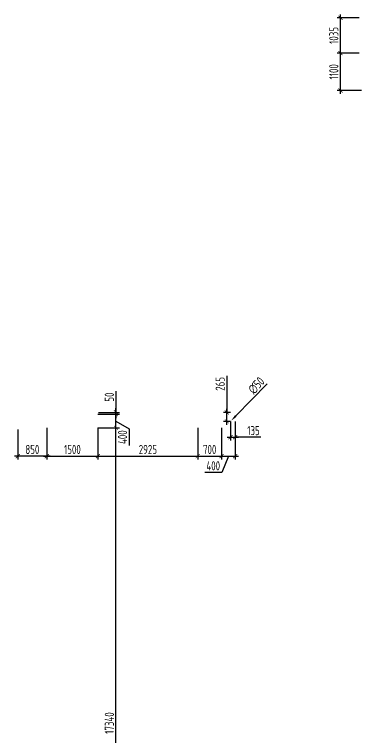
# Model space of a CAD drawing. Header units: millimetres. Extents: x -346952 to 536090, y 55086 to 131231.
# Drawn here: x 64422 to 74605, y 72939 to 94170 of the extents above; entities that cross this region are included whole.
import ezdxf

# ---------------------------------------------------------------- set-up
doc = ezdxf.new("R2010")
doc.units = ezdxf.units.MM
doc.layers.add('РАЗМЕРЫ КРОВЛИ ОВ', color=204, linetype='Continuous')
doc.layers.get('0').off()
doc.styles.add('ISOCPEUR', font='isocpeur.ttf', dxfattribs={"width": 0.7})
doc.dimstyles.new('R_100', dxfattribs={"dimtxt": 270, "dimasz": 120, "dimexe": 100, "dimexo": 0, "dimgap": 60, "dimtad": 1, "dimdec": 0, "dimrnd": 5, "dimzin": 0, "dimdsep": 46, "dimtxsty": 'ISOCPEUR', "dimblk": 'ARCHTICK', "dimcen": 0, "dimdle": 100, "dimclrd": 256, "dimclre": 256, "dimclrt": 256, "dimadec": 0, "dimazin": 0, "dimtfac": 2, "dimtdec": 0, "dimtofl": 0, "dimtmove": 1, "dimatfit": 3, "dimfxl": 1, "dimtvp": 3, "dimtolj": 1, "dimtzin": 0, "dimarcsym": 0})

# ---------------------------------------------------------------- blocks, each defined once
blk = doc.blocks.new('_ArchTick')
at = {"color": 0, "linetype": 'ByBlock', "const_width": 0.15}
blk.add_lwpolyline([(-0.5, -0.5), (0.5, 0.5)], dxfattribs=at)
blk = doc.blocks.new('*D2879')
at = {"layer": 'РАЗМЕРЫ КРОВЛИ ОВ', "lineweight": -2, "transparency": 16777216}
for p, q in [((66872, 82033), (67501, 82033)), ((67401, 64596), (67401, 82133)), ((67026, 64696), (67501, 64696))]:
    blk.add_line(p, q, dxfattribs=at)
at = {"layer": 'РАЗМЕРЫ КРОВЛИ ОВ', "lineweight": -2, "transparency": 16777216, "xscale": 120, "yscale": 120, "zscale": 120}
for p, rotation in [((67401, 82033), 90), ((67401, 64696), 270)]:
    blk.add_blockref('_ArchTick', p, dxfattribs=dict(at, rotation=rotation))
at = {"layer": 'РАЗМЕРЫ КРОВЛИ ОВ', "transparency": 16777216, "insert": (67206, 73365), "char_height": 270, "attachment_point": 5, "rotation": 90, "style": 'ISOCPEUR'}
blk.add_mtext('\\A1;17340', dxfattribs=at)
blk = doc.blocks.new('*D2880')
at = {"layer": 'РАЗМЕРЫ КРОВЛИ ОВ', "lineweight": -2, "transparency": 16777216}
for p, q in [((66872, 82433), (67501, 82433)), ((67401, 81933), (67401, 82533)), ((67401, 82233), (67788, 82008)), ((66872, 82033), (67501, 82033)), ((67788, 82008), (67788, 81510))]:
    blk.add_line(p, q, dxfattribs=at)
at = {"layer": 'РАЗМЕРЫ КРОВЛИ ОВ', "lineweight": -2, "transparency": 16777216, "xscale": 120, "yscale": 120, "zscale": 120}
for p, rotation in [((67401, 82433), 90), ((67401, 82033), 270)]:
    blk.add_blockref('_ArchTick', p, dxfattribs=dict(at, rotation=rotation))
at = {"layer": 'РАЗМЕРЫ КРОВЛИ ОВ', "transparency": 16777216, "insert": (67593, 81759), "char_height": 270, "attachment_point": 5, "rotation": 90, "style": 'ISOCPEUR'}
blk.add_mtext('\\A1;400', dxfattribs=at)
blk = doc.blocks.new('*D2881')
at = {"layer": 'РАЗМЕРЫ КРОВЛИ ОВ', "lineweight": -2, "transparency": 16777216}
for p, q in [((67401, 83109), (67401, 82486)), ((67401, 82486), (67401, 82606)), ((66872, 82433), (67501, 82433)), ((66886, 82486), (67501, 82486)), ((67401, 82433), (67401, 82486)), ((67401, 82433), (67401, 82313))]:
    blk.add_line(p, q, dxfattribs=at)
at = {"layer": 'РАЗМЕРЫ КРОВЛИ ОВ', "lineweight": -2, "transparency": 16777216, "xscale": 120, "yscale": 120, "zscale": 120}
for p, rotation in [((67401, 82486), 270), ((67401, 82433), 90)]:
    blk.add_blockref('_ArchTick', p, dxfattribs=dict(at, rotation=rotation))
at = {"layer": 'РАЗМЕРЫ КРОВЛИ ОВ', "transparency": 16777216, "insert": (67206, 82936), "char_height": 270, "attachment_point": 5, "rotation": 90, "style": 'ISOCPEUR'}
blk.add_mtext('\\A1;50', dxfattribs=at)
blk = doc.blocks.new('*D2886')
at = {"layer": 'РАЗМЕРЫ КРОВЛИ ОВ', "lineweight": -2, "transparency": 16777216}
for p, q in [((64522, 81984), (64522, 81102)), ((65372, 82033), (65372, 81102)), ((65472, 81202), (64422, 81202))]:
    blk.add_line(p, q, dxfattribs=at)
at = {"layer": 'РАЗМЕРЫ КРОВЛИ ОВ', "lineweight": -2, "transparency": 16777216, "xscale": 120, "yscale": 120, "zscale": 120, "rotation": 180}
blk.add_blockref('_ArchTick', (64522, 81202), dxfattribs=at)
at = {"layer": 'РАЗМЕРЫ КРОВЛИ ОВ', "lineweight": -2, "transparency": 16777216, "xscale": 120, "yscale": 120, "zscale": 120}
blk.add_blockref('_ArchTick', (65372, 81202), dxfattribs=at)
at = {"layer": 'РАЗМЕРЫ КРОВЛИ ОВ', "transparency": 16777216, "insert": (64947, 81397), "char_height": 270, "attachment_point": 5, "style": 'ISOCPEUR'}
blk.add_mtext('\\A1;850', dxfattribs=at)
blk = doc.blocks.new('*D2887')
at = {"layer": 'РАЗМЕРЫ КРОВЛИ ОВ', "lineweight": -2, "transparency": 16777216}
for p, q in [((65372, 82033), (65372, 81102)), ((66872, 82033), (66872, 81102)), ((65272, 81202), (66972, 81202))]:
    blk.add_line(p, q, dxfattribs=at)
at = {"layer": 'РАЗМЕРЫ КРОВЛИ ОВ', "lineweight": -2, "transparency": 16777216, "xscale": 120, "yscale": 120, "zscale": 120, "rotation": 180}
blk.add_blockref('_ArchTick', (65372, 81202), dxfattribs=at)
at = {"layer": 'РАЗМЕРЫ КРОВЛИ ОВ', "lineweight": -2, "transparency": 16777216, "xscale": 120, "yscale": 120, "zscale": 120}
blk.add_blockref('_ArchTick', (66872, 81202), dxfattribs=at)
at = {"layer": 'РАЗМЕРЫ КРОВЛИ ОВ', "transparency": 16777216, "insert": (66122, 81397), "char_height": 270, "attachment_point": 5, "style": 'ISOCPEUR'}
blk.add_mtext('\\A1;1500', dxfattribs=at)
blk = doc.blocks.new('*D2888')
at = {"layer": 'РАЗМЕРЫ КРОВЛИ ОВ', "lineweight": -2, "transparency": 16777216}
for p, q in [((66872, 82033), (66872, 81102)), ((69800, 82033), (69800, 81102)), ((66772, 81202), (69900, 81202))]:
    blk.add_line(p, q, dxfattribs=at)
at = {"layer": 'РАЗМЕРЫ КРОВЛИ ОВ', "lineweight": -2, "transparency": 16777216, "xscale": 120, "yscale": 120, "zscale": 120, "rotation": 180}
blk.add_blockref('_ArchTick', (66872, 81202), dxfattribs=at)
at = {"layer": 'РАЗМЕРЫ КРОВЛИ ОВ', "lineweight": -2, "transparency": 16777216, "xscale": 120, "yscale": 120, "zscale": 120}
blk.add_blockref('_ArchTick', (69800, 81202), dxfattribs=at)
at = {"layer": 'РАЗМЕРЫ КРОВЛИ ОВ', "transparency": 16777216, "insert": (68336, 81397), "char_height": 270, "attachment_point": 5, "style": 'ISOCPEUR'}
blk.add_mtext('\\A1;2925', dxfattribs=at)
blk = doc.blocks.new('*D2894')
at = {"layer": 'РАЗМЕРЫ КРОВЛИ ОВ', "lineweight": -2, "transparency": 16777216}
for p, q in [((69800, 82033), (69800, 81102)), ((70500, 82033), (70500, 81102)), ((69700, 81202), (70600, 81202))]:
    blk.add_line(p, q, dxfattribs=at)
at = {"layer": 'РАЗМЕРЫ КРОВЛИ ОВ', "lineweight": -2, "transparency": 16777216, "xscale": 120, "yscale": 120, "zscale": 120, "rotation": 180}
blk.add_blockref('_ArchTick', (69800, 81202), dxfattribs=at)
at = {"layer": 'РАЗМЕРЫ КРОВЛИ ОВ', "lineweight": -2, "transparency": 16777216, "xscale": 120, "yscale": 120, "zscale": 120}
blk.add_blockref('_ArchTick', (70500, 81202), dxfattribs=at)
at = {"layer": 'РАЗМЕРЫ КРОВЛИ ОВ', "transparency": 16777216, "insert": (70150, 81397), "char_height": 270, "attachment_point": 5, "style": 'ISOCPEUR'}
blk.add_mtext('\\A1;700', dxfattribs=at)
blk = doc.blocks.new('*D2895')
at = {"layer": 'РАЗМЕРЫ КРОВЛИ ОВ', "lineweight": -2, "transparency": 16777216}
for p, q in [((70500, 82033), (70500, 81102)), ((70897, 81903), (70897, 81102)), ((70400, 81202), (70997, 81202)), ((70699, 81202), (70503, 80723)), ((70503, 80723), (70005, 80723))]:
    blk.add_line(p, q, dxfattribs=at)
at = {"layer": 'РАЗМЕРЫ КРОВЛИ ОВ', "lineweight": -2, "transparency": 16777216, "xscale": 120, "yscale": 120, "zscale": 120, "rotation": 180}
blk.add_blockref('_ArchTick', (70500, 81202), dxfattribs=at)
at = {"layer": 'РАЗМЕРЫ КРОВЛИ ОВ', "lineweight": -2, "transparency": 16777216, "xscale": 120, "yscale": 120, "zscale": 120}
blk.add_blockref('_ArchTick', (70897, 81202), dxfattribs=at)
at = {"layer": 'РАЗМЕРЫ КРОВЛИ ОВ', "transparency": 16777216, "insert": (70254, 80918), "char_height": 270, "attachment_point": 5, "style": 'ISOCPEUR'}
blk.add_mtext('\\A1;400', dxfattribs=at)
blk = doc.blocks.new('*D3122')
at = {"layer": 'РАЗМЕРЫ КРОВЛИ ОВ', "lineweight": -2, "transparency": 16777216}
for p, q in [((70761, 82223), (70761, 81657)), ((70897, 82223), (70897, 81657)), ((70661, 81757), (70997, 81757)), ((71655, 81757), (70897, 81757))]:
    blk.add_line(p, q, dxfattribs=at)
at = {"layer": 'РАЗМЕРЫ КРОВЛИ ОВ', "lineweight": -2, "transparency": 16777216, "xscale": 120, "yscale": 120, "zscale": 120, "rotation": 180}
blk.add_blockref('_ArchTick', (70761, 81757), dxfattribs=at)
at = {"layer": 'РАЗМЕРЫ КРОВЛИ ОВ', "lineweight": -2, "transparency": 16777216, "xscale": 120, "yscale": 120, "zscale": 120}
blk.add_blockref('_ArchTick', (70897, 81757), dxfattribs=at)
at = {"layer": 'РАЗМЕРЫ КРОВЛИ ОВ', "transparency": 16777216, "insert": (71434, 81952), "char_height": 270, "attachment_point": 5, "style": 'ISOCPEUR'}
blk.add_mtext('\\A1;135', dxfattribs=at)
blk = doc.blocks.new('*D3121')
at = {"layer": 'РАЗМЕРЫ КРОВЛИ ОВ', "lineweight": -2, "transparency": 16777216}
for p, q in [((70652, 83563), (70652, 82486)), ((70652, 82123), (70652, 82586)), ((70761, 82486), (70552, 82486)), ((70761, 82223), (70552, 82223))]:
    blk.add_line(p, q, dxfattribs=at)
at = {"layer": 'РАЗМЕРЫ КРОВЛИ ОВ', "lineweight": -2, "transparency": 16777216, "xscale": 120, "yscale": 120, "zscale": 120}
for p, rotation in [((70652, 82486), 90), ((70652, 82223), 270)]:
    blk.add_blockref('_ArchTick', p, dxfattribs=dict(at, rotation=rotation))
at = {"layer": 'РАЗМЕРЫ КРОВЛИ ОВ', "transparency": 16777216, "insert": (70457, 83323), "char_height": 270, "attachment_point": 5, "rotation": 90, "style": 'ISOCPEUR'}
blk.add_mtext('\\A1;265', dxfattribs=at)
blk = doc.blocks.new('*D3123')
at = {"layer": 'РАЗМЕРЫ КРОВЛИ ОВ', "lineweight": -2, "transparency": 16777216}
blk.add_line((71840, 83323), (70918, 82383), dxfattribs=at)
at = {"layer": 'РАЗМЕРЫ КРОВЛИ ОВ', "transparency": 16777216}
blk.add_solid([(70894, 82406), (70942, 82360), (70778, 82240)], dxfattribs=at)
at = {"layer": 'РАЗМЕРЫ КРОВЛИ ОВ', "transparency": 16777216, "insert": (71520, 83275), "char_height": 270, "attachment_point": 5, "rotation": 45.5478, "style": 'ISOCPEUR'}
blk.add_mtext('\\A1;∅50', dxfattribs=at)
blk = doc.blocks.new('*D3547')
at = {"layer": 'РАЗМЕРЫ КРОВЛИ ОВ', "lineweight": -2, "transparency": 16777216}
for p, q in [((74533, 93036), (73886, 93036)), ((73986, 91836), (73986, 93136)), ((74605, 91936), (73886, 91936))]:
    blk.add_line(p, q, dxfattribs=at)
at = {"layer": 'РАЗМЕРЫ КРОВЛИ ОВ', "lineweight": -2, "transparency": 16777216, "xscale": 120, "yscale": 120, "zscale": 120}
for p, rotation in [((73986, 93036), 90), ((73986, 91936), 270)]:
    blk.add_blockref('_ArchTick', p, dxfattribs=dict(at, rotation=rotation))
at = {"layer": 'РАЗМЕРЫ КРОВЛИ ОВ', "transparency": 16777216, "insert": (73791, 92486), "char_height": 270, "attachment_point": 5, "rotation": 90, "style": 'ISOCPEUR'}
blk.add_mtext('\\A1;1100', dxfattribs=at)
blk = doc.blocks.new('*D3548')
at = {"layer": 'РАЗМЕРЫ КРОВЛИ ОВ', "lineweight": -2, "transparency": 16777216}
for p, q in [((74533, 94070), (73886, 94070)), ((73986, 92936), (73986, 94170)), ((74533, 93036), (73886, 93036))]:
    blk.add_line(p, q, dxfattribs=at)
at = {"layer": 'РАЗМЕРЫ КРОВЛИ ОВ', "lineweight": -2, "transparency": 16777216, "xscale": 120, "yscale": 120, "zscale": 120}
for p, rotation in [((73986, 94070), 90), ((73986, 93036), 270)]:
    blk.add_blockref('_ArchTick', p, dxfattribs=dict(at, rotation=rotation))
at = {"layer": 'РАЗМЕРЫ КРОВЛИ ОВ', "transparency": 16777216, "insert": (73791, 93553), "char_height": 270, "attachment_point": 5, "rotation": 90, "style": 'ISOCPEUR'}
blk.add_mtext('\\A1;1035', dxfattribs=at)

msp = doc.modelspace()

# ---------------------------------------------------------------- dimensions: what is measured, and where the dimension line sits
at = {"layer": 'РАЗМЕРЫ КРОВЛИ ОВ'}
for base, p1, p2, picture, middle in [((73986.1, 94069.6), (74532.9, 93035.7), (74532.9, 94069.6), '*D3548', (73791.1, 93552.6)), ((73986.1, 93035.7), (74604.6, 91935.7), (74532.9, 93035.7), '*D3547', (73791.1, 92485.7)), ((67400.6, 82033.4), (67026.4, 64695.7), (66872.5, 82033.4), '*D2879', (67205.6, 73364.5))]:
    dim = msp.add_linear_dim(base=base, p1=p1, p2=p2, angle=90, dimstyle='R_100', override={"dimpost": '\\X'}, dxfattribs=at)
    dim.commit()
    dim.dimension.update_dxf_attribs({"geometry": picture, "text_midpoint": middle})
dim = msp.add_diameter_dim_2p(p1=(70743.1, 82204.7), p2=(70778.1, 82240.4), dimstyle='R_100', override={"dimasz": 200, "dimpost": '\\X', "dimblk1": 'ArchTick', "dimsah": 1}, dxfattribs=at)
dim.commit()
dim.dimension.update_dxf_attribs({"geometry": '*D3123', "text_midpoint": (71659, 83138.3), "dimtype": 163})
for base, p1, p2, picture, middle in [((70652.3, 82485.7), (70760.6, 82222.5), (70760.6, 82485.7), '*D3121', (70873.4, 83323.3)), ((67400.6, 82485.7), (66872.5, 82433.4), (66886, 82485.7), '*D2881', (67162.2, 82935.8)), ((67400.6, 82433.4), (66872.5, 82033.4), (66872.5, 82433.4), '*D2880', (67788.4, 81948.2))]:
    dim = msp.add_linear_dim(base=base, p1=p1, p2=p2, angle=90, dimstyle='R_100', override={"dimpost": '\\X'}, dxfattribs=at)
    dim.commit()
    dim.dimension.update_dxf_attribs({"geometry": picture, "text_midpoint": middle, "dimtype": 160})
for base, p1, p2, picture, middle in [((70897.5, 81756.8), (70760.6, 82222.5), (70897.5, 82222.5), '*D3122', (71434.5, 81487.4)), ((70897.5, 81201.5), (70499.6, 82033.4), (70897.5, 81903), '*D2895', (70443.1, 80722.7))]:
    dim = msp.add_linear_dim(base=base, p1=p1, p2=p2, dimstyle='R_100', override={"dimpost": '\\X'}, dxfattribs=at)
    dim.commit()
    dim.dimension.update_dxf_attribs({"geometry": picture, "text_midpoint": middle, "dimtype": 160})
for base, p1, p2, picture, middle in [((64522.5, 81201.5), (65372.5, 82033.4), (64522.5, 81983.7), '*D2886', (64947.5, 81396.5)), ((66872.5, 81201.5), (65372.5, 82033.4), (66872.5, 82033.4), '*D2887', (66122.5, 81396.5)), ((69799.6, 81201.5), (66872.5, 82033.4), (69799.6, 82033.4), '*D2888', (68336.1, 81396.5)), ((70499.6, 81201.5), (69799.6, 82033.4), (70499.6, 82033.4), '*D2894', (70149.6, 81396.5))]:
    dim = msp.add_linear_dim(base=base, p1=p1, p2=p2, dimstyle='R_100', override={"dimpost": '\\X'}, dxfattribs=at)
    dim.commit()
    dim.dimension.update_dxf_attribs({"geometry": picture, "text_midpoint": middle})

doc.saveas('drawing.dxf')
